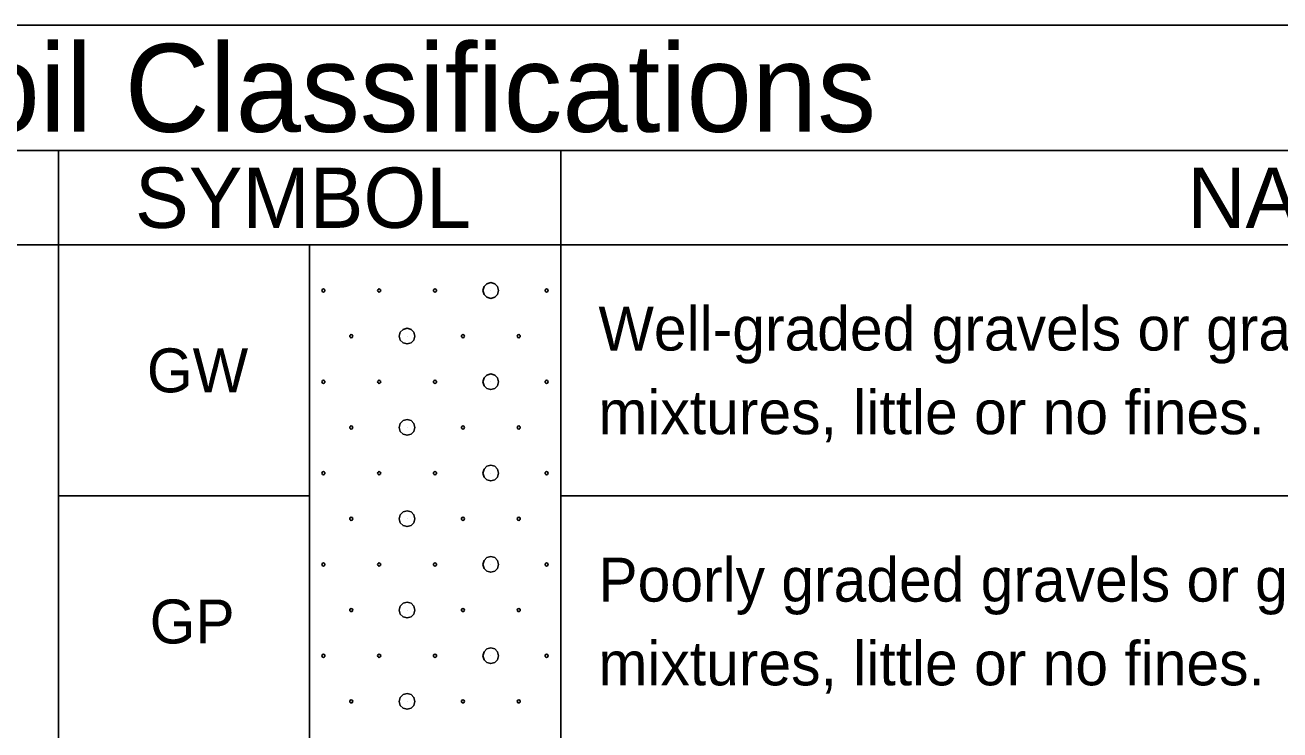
# Model space of a CAD drawing. Extents: x 1007 to 1035.5, y 1000.5 to 1021.5.
# Drawn here: x 1012.12 to 1017.116, y 1011.568 to 1014.375 of the extents above; entities that cross this region are included whole.
import ezdxf

# ---------------------------------------------------------------- set-up
doc = ezdxf.new("R2010")
doc.units = 0
doc.layers.add('Level 1', color=7, linetype='Continuous')

msp = doc.modelspace()

# ---------------------------------------------------------------- linework, layer by layer
at = {"layer": 'Level 1'}
for p, q in [((1007, 1014.375), (1020.2527, 1014.375)), ((1007, 1013.875), (1020.2527, 1013.875)), ((1012.2527, 1013.875), (1012.2527, 1000.5)), ((1014.2527, 1013.875), (1014.2527, 1000.5)), ((1007, 1013.5), (1020.2527, 1013.5)), ((1013.2527, 1013.5), (1013.2527, 1000.5)), ((1013.3077, 1013.3182), (1013.3077, 1013.3182)), ((1013.5298, 1013.3182), (1013.5298, 1013.3182)), ((1013.7521, 1013.3182), (1013.7521, 1013.3182)), ((1013.9743, 1013.3182), (1013.9743, 1013.3182)), ((1014.1965, 1013.3182), (1014.1965, 1013.3182)), ((1013.4188, 1013.1363), (1013.4188, 1013.1363)), ((1013.641, 1013.1363), (1013.641, 1013.1363)), ((1013.8632, 1013.1363), (1013.8632, 1013.1363)), ((1014.0853, 1013.1363), (1014.0853, 1013.1363)), ((1013.3077, 1012.9545), (1013.3077, 1012.9545)), ((1013.5298, 1012.9545), (1013.5298, 1012.9545)), ((1013.7521, 1012.9545), (1013.7521, 1012.9545)), ((1013.9743, 1012.9545), (1013.9743, 1012.9545)), ((1014.1965, 1012.9545), (1014.1965, 1012.9545)), ((1013.4188, 1012.7727), (1013.4188, 1012.7727)), ((1013.641, 1012.7727), (1013.641, 1012.7727)), ((1013.8632, 1012.7727), (1013.8632, 1012.7727)), ((1014.0853, 1012.7727), (1014.0853, 1012.7727)), ((1013.3077, 1012.5909), (1013.3077, 1012.5909)), ((1013.5298, 1012.5909), (1013.5298, 1012.5909)), ((1013.7521, 1012.5909), (1013.7521, 1012.5909)), ((1013.9743, 1012.5909), (1013.9743, 1012.5909)), ((1014.1965, 1012.5909), (1014.1965, 1012.5909)), ((1012.2527, 1012.5), (1013.2527, 1012.5)), ((1014.2527, 1012.5), (1020.2527, 1012.5)), ((1013.4188, 1012.4091), (1013.4188, 1012.4091)), ((1013.641, 1012.4091), (1013.641, 1012.4091)), ((1013.8632, 1012.4091), (1013.8632, 1012.4091)), ((1014.0853, 1012.4091), (1014.0853, 1012.4091)), ((1013.3077, 1012.2273), (1013.3077, 1012.2273)), ((1013.5298, 1012.2273), (1013.5298, 1012.2273)), ((1013.7521, 1012.2273), (1013.7521, 1012.2273)), ((1013.9743, 1012.2273), (1013.9743, 1012.2273)), ((1014.1965, 1012.2273), (1014.1965, 1012.2273)), ((1013.4188, 1012.0454), (1013.4188, 1012.0454)), ((1013.641, 1012.0454), (1013.641, 1012.0454)), ((1013.8632, 1012.0454), (1013.8632, 1012.0454)), ((1014.0853, 1012.0454), (1014.0853, 1012.0454)), ((1013.3077, 1011.8636), (1013.3077, 1011.8636)), ((1013.5298, 1011.8636), (1013.5298, 1011.8636)), ((1013.7521, 1011.8636), (1013.7521, 1011.8636)), ((1013.9743, 1011.8636), (1013.9743, 1011.8636)), ((1014.1965, 1011.8636), (1014.1965, 1011.8636)), ((1013.4188, 1011.6818), (1013.4188, 1011.6818)), ((1013.641, 1011.6818), (1013.641, 1011.6818)), ((1013.8632, 1011.6818), (1013.8632, 1011.6818)), ((1014.0853, 1011.6818), (1014.0853, 1011.6818))]:
    msp.add_line(p, q, dxfattribs=at)
for points in [[(1013.3014, 1013.3182), (1013.3023, 1013.3213), (1013.3046, 1013.3236), (1013.3077, 1013.3244), (1013.3108, 1013.3236), (1013.3131, 1013.3213), (1013.3139, 1013.3182), (1013.3131, 1013.3151), (1013.3108, 1013.3128), (1013.3077, 1013.3119), (1013.3046, 1013.3128), (1013.3023, 1013.3151)], [(1013.5236, 1013.3182), (1013.5244, 1013.3213), (1013.5268, 1013.3236), (1013.5298, 1013.3244), (1013.5329, 1013.3236), (1013.5353, 1013.3213), (1013.5361, 1013.3182), (1013.5353, 1013.3151), (1013.5329, 1013.3128), (1013.5298, 1013.3119), (1013.5268, 1013.3128), (1013.5244, 1013.3151)], [(1013.7458, 1013.3182), (1013.7467, 1013.3213), (1013.749, 1013.3236), (1013.7521, 1013.3244), (1013.7552, 1013.3236), (1013.7575, 1013.3213), (1013.7583, 1013.3182), (1013.7575, 1013.3151), (1013.7552, 1013.3128), (1013.7521, 1013.3119), (1013.749, 1013.3128), (1013.7467, 1013.3151)], [(1013.943, 1013.3182), (1013.9472, 1013.3338), (1013.9587, 1013.3453), (1013.9743, 1013.3494), (1013.9898, 1013.3453), (1014.0013, 1013.3338), (1014.0055, 1013.3182), (1014.0013, 1013.3026), (1013.9898, 1013.2911), (1013.9743, 1013.2869), (1013.9587, 1013.2911), (1013.9472, 1013.3026)], [(1014.1903, 1013.3182), (1014.1911, 1013.3213), (1014.1934, 1013.3236), (1014.1965, 1013.3244), (1014.1996, 1013.3236), (1014.2019, 1013.3213), (1014.2028, 1013.3182), (1014.2019, 1013.3151), (1014.1996, 1013.3128), (1014.1965, 1013.3119), (1014.1934, 1013.3128), (1014.1911, 1013.3151)], [(1013.6098, 1013.1363), (1013.6139, 1013.152), (1013.6253, 1013.1634), (1013.641, 1013.1676), (1013.6567, 1013.1634), (1013.6681, 1013.152), (1013.6723, 1013.1363), (1013.6681, 1013.1207), (1013.6567, 1013.1093), (1013.641, 1013.1051), (1013.6253, 1013.1093), (1013.6139, 1013.1207)], [(1013.4125, 1013.1363), (1013.4133, 1013.1395), (1013.4156, 1013.1418), (1013.4188, 1013.1426), (1013.4219, 1013.1418), (1013.4242, 1013.1395), (1013.425, 1013.1363), (1013.4242, 1013.1332), (1013.4219, 1013.1309), (1013.4188, 1013.1301), (1013.4156, 1013.1309), (1013.4133, 1013.1332)], [(1013.8569, 1013.1363), (1013.8578, 1013.1395), (1013.86, 1013.1418), (1013.8632, 1013.1426), (1013.8663, 1013.1418), (1013.8686, 1013.1395), (1013.8694, 1013.1363), (1013.8686, 1013.1332), (1013.8663, 1013.1309), (1013.8632, 1013.1301), (1013.86, 1013.1309), (1013.8578, 1013.1332)], [(1014.0791, 1013.1363), (1014.0799, 1013.1395), (1014.0822, 1013.1418), (1014.0853, 1013.1426), (1014.0885, 1013.1418), (1014.0908, 1013.1395), (1014.0916, 1013.1363), (1014.0908, 1013.1332), (1014.0885, 1013.1309), (1014.0853, 1013.1301), (1014.0822, 1013.1309), (1014.0799, 1013.1332)], [(1013.3014, 1012.9545), (1013.3023, 1012.9576), (1013.3046, 1012.9599), (1013.3077, 1012.9608), (1013.3108, 1012.9599), (1013.3131, 1012.9576), (1013.3139, 1012.9545), (1013.3131, 1012.9514), (1013.3108, 1012.9491), (1013.3077, 1012.9483), (1013.3046, 1012.9491), (1013.3023, 1012.9514)], [(1013.5236, 1012.9545), (1013.5244, 1012.9576), (1013.5268, 1012.9599), (1013.5298, 1012.9608), (1013.5329, 1012.9599), (1013.5353, 1012.9576), (1013.5361, 1012.9545), (1013.5353, 1012.9514), (1013.5329, 1012.9491), (1013.5298, 1012.9483), (1013.5268, 1012.9491), (1013.5244, 1012.9514)], [(1013.7458, 1012.9545), (1013.7467, 1012.9576), (1013.749, 1012.9599), (1013.7521, 1012.9608), (1013.7552, 1012.9599), (1013.7575, 1012.9576), (1013.7583, 1012.9545), (1013.7575, 1012.9514), (1013.7552, 1012.9491), (1013.7521, 1012.9483), (1013.749, 1012.9491), (1013.7467, 1012.9514)], [(1013.943, 1012.9545), (1013.9472, 1012.9701), (1013.9587, 1012.9816), (1013.9743, 1012.9858), (1013.9898, 1012.9816), (1014.0013, 1012.9701), (1014.0055, 1012.9545), (1014.0013, 1012.9389), (1013.9898, 1012.9274), (1013.9743, 1012.9233), (1013.9587, 1012.9274), (1013.9472, 1012.9389)], [(1014.1903, 1012.9545), (1014.1911, 1012.9576), (1014.1934, 1012.9599), (1014.1965, 1012.9608), (1014.1996, 1012.9599), (1014.2019, 1012.9576), (1014.2028, 1012.9545), (1014.2019, 1012.9514), (1014.1996, 1012.9491), (1014.1965, 1012.9483), (1014.1934, 1012.9491), (1014.1911, 1012.9514)], [(1013.4125, 1012.7727), (1013.4133, 1012.7758), (1013.4156, 1012.7781), (1013.4188, 1012.7789), (1013.4219, 1012.7781), (1013.4242, 1012.7758), (1013.425, 1012.7727), (1013.4242, 1012.7695), (1013.4219, 1012.7673), (1013.4188, 1012.7664), (1013.4156, 1012.7673), (1013.4133, 1012.7695)], [(1013.6098, 1012.7727), (1013.6139, 1012.7883), (1013.6253, 1012.7998), (1013.641, 1012.8039), (1013.6567, 1012.7998), (1013.6681, 1012.7883), (1013.6723, 1012.7727), (1013.6681, 1012.757), (1013.6567, 1012.7456), (1013.641, 1012.7414), (1013.6253, 1012.7456), (1013.6139, 1012.757)], [(1013.8569, 1012.7727), (1013.8578, 1012.7758), (1013.86, 1012.7781), (1013.8632, 1012.7789), (1013.8663, 1012.7781), (1013.8686, 1012.7758), (1013.8694, 1012.7727), (1013.8686, 1012.7695), (1013.8663, 1012.7673), (1013.8632, 1012.7664), (1013.86, 1012.7673), (1013.8578, 1012.7695)], [(1014.0791, 1012.7727), (1014.0799, 1012.7758), (1014.0822, 1012.7781), (1014.0853, 1012.7789), (1014.0885, 1012.7781), (1014.0908, 1012.7758), (1014.0916, 1012.7727), (1014.0908, 1012.7695), (1014.0885, 1012.7673), (1014.0853, 1012.7664), (1014.0822, 1012.7673), (1014.0799, 1012.7695)], [(1013.943, 1012.5909), (1013.9472, 1012.6065), (1013.9587, 1012.618), (1013.9743, 1012.6222), (1013.9898, 1012.618), (1014.0013, 1012.6065), (1014.0055, 1012.5909), (1014.0013, 1012.5753), (1013.9898, 1012.5638), (1013.9743, 1012.5597), (1013.9587, 1012.5638), (1013.9472, 1012.5753)], [(1013.3014, 1012.5909), (1013.3023, 1012.594), (1013.3046, 1012.5963), (1013.3077, 1012.5972), (1013.3108, 1012.5963), (1013.3131, 1012.594), (1013.3139, 1012.5909), (1013.3131, 1012.5878), (1013.3108, 1012.5855), (1013.3077, 1012.5847), (1013.3046, 1012.5855), (1013.3023, 1012.5878)], [(1013.5236, 1012.5909), (1013.5244, 1012.594), (1013.5268, 1012.5963), (1013.5298, 1012.5972), (1013.5329, 1012.5963), (1013.5353, 1012.594), (1013.5361, 1012.5909), (1013.5353, 1012.5878), (1013.5329, 1012.5855), (1013.5298, 1012.5847), (1013.5268, 1012.5855), (1013.5244, 1012.5878)], [(1013.7458, 1012.5909), (1013.7467, 1012.594), (1013.749, 1012.5963), (1013.7521, 1012.5972), (1013.7552, 1012.5963), (1013.7575, 1012.594), (1013.7583, 1012.5909), (1013.7575, 1012.5878), (1013.7552, 1012.5855), (1013.7521, 1012.5847), (1013.749, 1012.5855), (1013.7467, 1012.5878)], [(1014.1903, 1012.5909), (1014.1911, 1012.594), (1014.1934, 1012.5963), (1014.1965, 1012.5972), (1014.1996, 1012.5963), (1014.2019, 1012.594), (1014.2028, 1012.5909), (1014.2019, 1012.5878), (1014.1996, 1012.5855), (1014.1965, 1012.5847), (1014.1934, 1012.5855), (1014.1911, 1012.5878)], [(1013.4125, 1012.4091), (1013.4133, 1012.4123), (1013.4156, 1012.4145), (1013.4188, 1012.4153), (1013.4219, 1012.4145), (1013.4242, 1012.4123), (1013.425, 1012.4091), (1013.4242, 1012.4059), (1013.4219, 1012.4037), (1013.4188, 1012.4028), (1013.4156, 1012.4037), (1013.4133, 1012.4059)], [(1013.6098, 1012.4091), (1013.6139, 1012.4248), (1013.6253, 1012.4362), (1013.641, 1012.4403), (1013.6567, 1012.4362), (1013.6681, 1012.4248), (1013.6723, 1012.4091), (1013.6681, 1012.3934), (1013.6567, 1012.382), (1013.641, 1012.3778), (1013.6253, 1012.382), (1013.6139, 1012.3934)], [(1013.8569, 1012.4091), (1013.8578, 1012.4123), (1013.86, 1012.4145), (1013.8632, 1012.4153), (1013.8663, 1012.4145), (1013.8686, 1012.4123), (1013.8694, 1012.4091), (1013.8686, 1012.4059), (1013.8663, 1012.4037), (1013.8632, 1012.4028), (1013.86, 1012.4037), (1013.8578, 1012.4059)], [(1014.0791, 1012.4091), (1014.0799, 1012.4123), (1014.0822, 1012.4145), (1014.0853, 1012.4153), (1014.0885, 1012.4145), (1014.0908, 1012.4123), (1014.0916, 1012.4091), (1014.0908, 1012.4059), (1014.0885, 1012.4037), (1014.0853, 1012.4028), (1014.0822, 1012.4037), (1014.0799, 1012.4059)], [(1013.3014, 1012.2273), (1013.3023, 1012.2303), (1013.3046, 1012.2327), (1013.3077, 1012.2335), (1013.3108, 1012.2327), (1013.3131, 1012.2303), (1013.3139, 1012.2273), (1013.3131, 1012.2242), (1013.3108, 1012.2218), (1013.3077, 1012.221), (1013.3046, 1012.2218), (1013.3023, 1012.2242)], [(1013.5236, 1012.2273), (1013.5244, 1012.2303), (1013.5268, 1012.2327), (1013.5298, 1012.2335), (1013.5329, 1012.2327), (1013.5353, 1012.2303), (1013.5361, 1012.2273), (1013.5353, 1012.2242), (1013.5329, 1012.2218), (1013.5298, 1012.221), (1013.5268, 1012.2218), (1013.5244, 1012.2242)], [(1013.7458, 1012.2273), (1013.7467, 1012.2303), (1013.749, 1012.2327), (1013.7521, 1012.2335), (1013.7552, 1012.2327), (1013.7575, 1012.2303), (1013.7583, 1012.2273), (1013.7575, 1012.2242), (1013.7552, 1012.2218), (1013.7521, 1012.221), (1013.749, 1012.2218), (1013.7467, 1012.2242)], [(1013.943, 1012.2273), (1013.9472, 1012.2428), (1013.9587, 1012.2543), (1013.9743, 1012.2585), (1013.9898, 1012.2543), (1014.0013, 1012.2428), (1014.0055, 1012.2273), (1014.0013, 1012.2117), (1013.9898, 1012.2002), (1013.9743, 1012.196), (1013.9587, 1012.2002), (1013.9472, 1012.2117)], [(1014.1903, 1012.2273), (1014.1911, 1012.2303), (1014.1934, 1012.2327), (1014.1965, 1012.2335), (1014.1996, 1012.2327), (1014.2019, 1012.2303), (1014.2028, 1012.2273), (1014.2019, 1012.2242), (1014.1996, 1012.2218), (1014.1965, 1012.221), (1014.1934, 1012.2218), (1014.1911, 1012.2242)], [(1013.6098, 1012.0454), (1013.6139, 1012.0611), (1013.6253, 1012.0725), (1013.641, 1012.0767), (1013.6567, 1012.0725), (1013.6681, 1012.0611), (1013.6723, 1012.0454), (1013.6681, 1012.0298), (1013.6567, 1012.0183), (1013.641, 1012.0142), (1013.6253, 1012.0183), (1013.6139, 1012.0298)], [(1013.4125, 1012.0454), (1013.4133, 1012.0486), (1013.4156, 1012.0508), (1013.4188, 1012.0517), (1013.4219, 1012.0508), (1013.4242, 1012.0486), (1013.425, 1012.0454), (1013.4242, 1012.0423), (1013.4219, 1012.04), (1013.4188, 1012.0392), (1013.4156, 1012.04), (1013.4133, 1012.0423)], [(1013.8569, 1012.0454), (1013.8578, 1012.0486), (1013.86, 1012.0508), (1013.8632, 1012.0517), (1013.8663, 1012.0508), (1013.8686, 1012.0486), (1013.8694, 1012.0454), (1013.8686, 1012.0423), (1013.8663, 1012.04), (1013.8632, 1012.0392), (1013.86, 1012.04), (1013.8578, 1012.0423)], [(1014.0791, 1012.0454), (1014.0799, 1012.0486), (1014.0822, 1012.0508), (1014.0853, 1012.0517), (1014.0885, 1012.0508), (1014.0908, 1012.0486), (1014.0916, 1012.0454), (1014.0908, 1012.0423), (1014.0885, 1012.04), (1014.0853, 1012.0392), (1014.0822, 1012.04), (1014.0799, 1012.0423)], [(1013.3014, 1011.8636), (1013.3023, 1011.8667), (1013.3046, 1011.869), (1013.3077, 1011.8698), (1013.3108, 1011.869), (1013.3131, 1011.8667), (1013.3139, 1011.8636), (1013.3131, 1011.8605), (1013.3108, 1011.8582), (1013.3077, 1011.8573), (1013.3046, 1011.8582), (1013.3023, 1011.8605)], [(1013.5236, 1011.8636), (1013.5244, 1011.8667), (1013.5268, 1011.869), (1013.5298, 1011.8698), (1013.5329, 1011.869), (1013.5353, 1011.8667), (1013.5361, 1011.8636), (1013.5353, 1011.8605), (1013.5329, 1011.8582), (1013.5298, 1011.8573), (1013.5268, 1011.8582), (1013.5244, 1011.8605)], [(1013.7458, 1011.8636), (1013.7467, 1011.8667), (1013.749, 1011.869), (1013.7521, 1011.8698), (1013.7552, 1011.869), (1013.7575, 1011.8667), (1013.7583, 1011.8636), (1013.7575, 1011.8605), (1013.7552, 1011.8582), (1013.7521, 1011.8573), (1013.749, 1011.8582), (1013.7467, 1011.8605)], [(1013.943, 1011.8636), (1013.9472, 1011.8792), (1013.9587, 1011.8907), (1013.9743, 1011.8948), (1013.9898, 1011.8907), (1014.0013, 1011.8792), (1014.0055, 1011.8636), (1014.0013, 1011.848), (1013.9898, 1011.8365), (1013.9743, 1011.8323), (1013.9587, 1011.8365), (1013.9472, 1011.848)], [(1014.1903, 1011.8636), (1014.1911, 1011.8667), (1014.1934, 1011.869), (1014.1965, 1011.8698), (1014.1996, 1011.869), (1014.2019, 1011.8667), (1014.2028, 1011.8636), (1014.2019, 1011.8605), (1014.1996, 1011.8582), (1014.1965, 1011.8573), (1014.1934, 1011.8582), (1014.1911, 1011.8605)], [(1013.6098, 1011.6818), (1013.6139, 1011.6974), (1013.6253, 1011.7088), (1013.641, 1011.713), (1013.6567, 1011.7088), (1013.6681, 1011.6974), (1013.6723, 1011.6818), (1013.6681, 1011.6661), (1013.6567, 1011.6547), (1013.641, 1011.6505), (1013.6253, 1011.6547), (1013.6139, 1011.6661)], [(1013.4125, 1011.6818), (1013.4133, 1011.6849), (1013.4156, 1011.6872), (1013.4188, 1011.688), (1013.4219, 1011.6872), (1013.4242, 1011.6849), (1013.425, 1011.6818), (1013.4242, 1011.6786), (1013.4219, 1011.6763), (1013.4188, 1011.6755), (1013.4156, 1011.6763), (1013.4133, 1011.6786)], [(1013.8569, 1011.6818), (1013.8578, 1011.6849), (1013.86, 1011.6872), (1013.8632, 1011.688), (1013.8663, 1011.6872), (1013.8686, 1011.6849), (1013.8694, 1011.6818), (1013.8686, 1011.6786), (1013.8663, 1011.6763), (1013.8632, 1011.6755), (1013.86, 1011.6763), (1013.8578, 1011.6786)], [(1014.0791, 1011.6818), (1014.0799, 1011.6849), (1014.0822, 1011.6872), (1014.0853, 1011.688), (1014.0885, 1011.6872), (1014.0908, 1011.6849), (1014.0916, 1011.6818), (1014.0908, 1011.6786), (1014.0885, 1011.6763), (1014.0853, 1011.6755), (1014.0822, 1011.6763), (1014.0799, 1011.6786)]]:
    msp.add_lwpolyline(points, close=True, dxfattribs=at)

# ---------------------------------------------------------------- texts
for s, height, p in [('Unified Soil Classifications', 0.35, (1010.0193, 1013.95)), ('SYMBOL', 0.24, (1012.5576, 1013.5675)), ('NAME', 0.24, (1016.7473, 1013.5675)), ('Well-graded gravels or gravel-sand', 0.175, (1014.4027, 1013.0791)), ('GW', 0.175, (1012.6053, 1012.9125)), ('mixtures, little or no fines.', 0.175, (1014.4027, 1012.7458)), ('Poorly graded gravels or gravel-sand ', 0.175, (1014.4027, 1012.0791)), ('GP', 0.175, (1012.6163, 1011.9125)), ('mixtures, little or no fines.', 0.175, (1014.4027, 1011.7458))]:
    msp.add_text(s, height=height, dxfattribs=at).set_placement(p)

doc.saveas('drawing.dxf')
